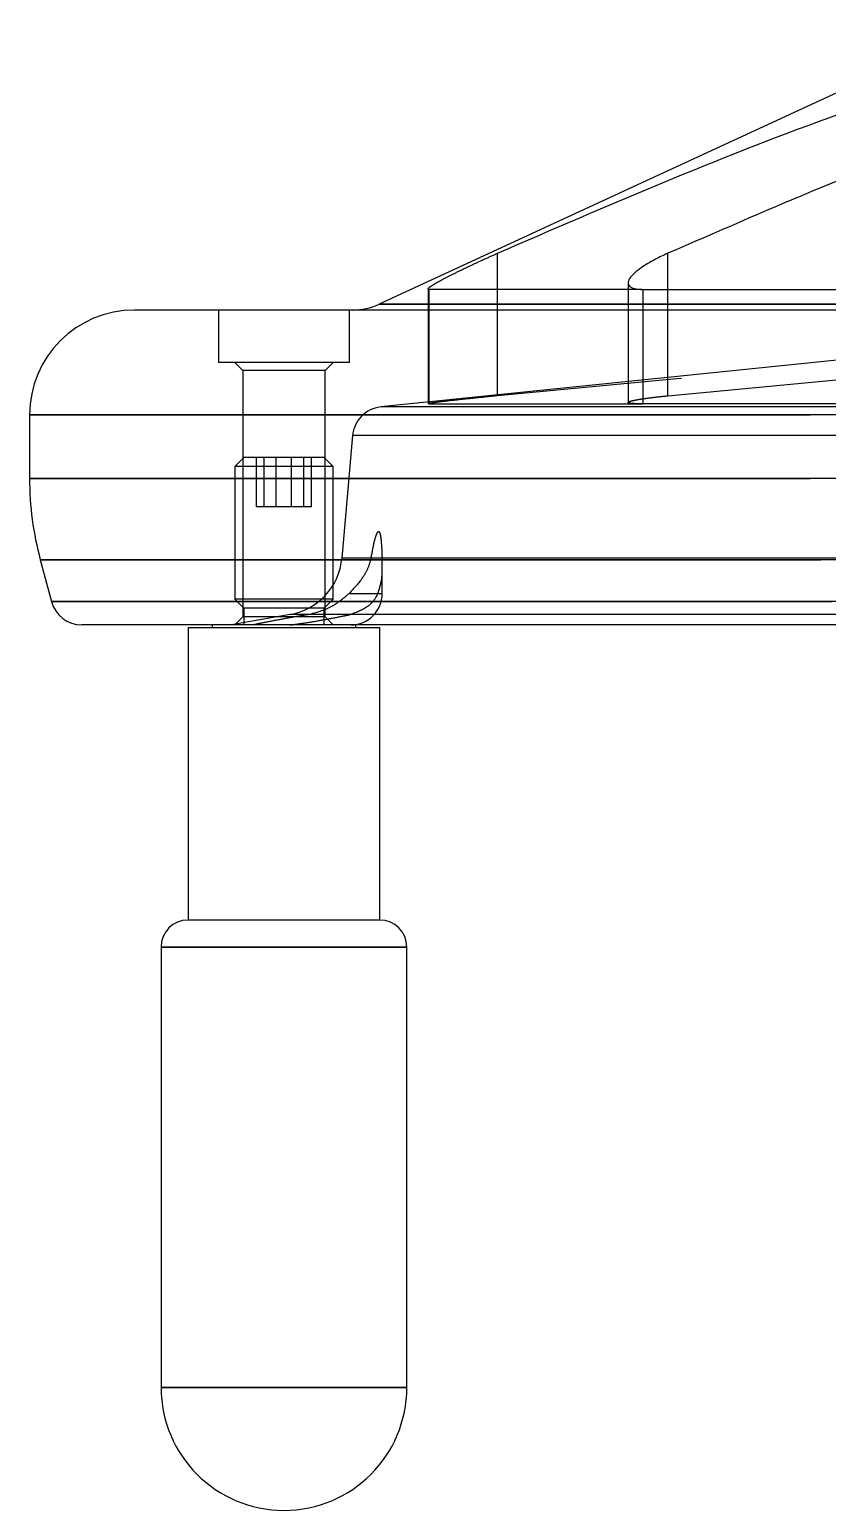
# Model space of a CAD drawing. Header units: metres. Extents: x 0 to 21025, y 0 to 14850.
# Drawn here: x 1958.6 to 2039.7, y 8840.4 to 8990.9 of the extents above; entities that cross this region are included whole.
import ezdxf

# ---------------------------------------------------------------- set-up
doc = ezdxf.new("R2010")
doc.units = ezdxf.units.M
doc.header["$LTSCALE"] = 25
doc.linetypes.add('HIDDEN2', pattern=[4.7625, 3.175, -1.5875])
doc.layers.add('SL4', color=4, linetype='Continuous')
doc.layers.add('ST1', color=7, linetype='HIDDEN2')

msp = doc.modelspace()

# ---------------------------------------------------------------- linework, layer by layer
at = {"layer": 'SL4'}
for p, q in [((2054.564, 8990.884), (1994.116, 8962.973)), ((2023.483, 8964.47), (2023.483, 8968.155)), ((2020.956, 8964.47), (2167.913, 8964.47)), ((2114.608, 8962.384), (1969.231, 8962.384)), ((2107.851, 8962.973), (1994.116, 8962.973)), ((1958.564, 8951.717), (1958.564, 8945.263)), ((2117.504, 8951.717), (1958.564, 8951.717)), ((2117.504, 8945.263), (1958.564, 8945.263)), ((1959.655, 8936.981), (1960.787, 8932.755)), ((2117.208, 8936.981), (1959.655, 8936.981)), ((2116.901, 8932.755), (1960.787, 8932.755)), ((2116.062, 8930.384), (1963.878, 8930.384)), ((1974.684, 8930.084), (1974.684, 8900.384)), ((1975.05, 8930.084), (1974.684, 8930.084)), ((1994.184, 8930.084), (1975.05, 8930.084)), ((1977.121, 8930.384), (1977.121, 8930.084)), ((1991.746, 8930.084), (1991.746, 8930.384)), ((1994.184, 8900.384), (1994.184, 8930.084)), ((1975.05, 8900.384), (1974.684, 8900.384)), ((1994.184, 8900.384), (1975.05, 8900.384)), ((1971.934, 8897.634), (1971.934, 8852.884)), ((1972.403, 8897.634), (1971.934, 8897.634)), ((1996.934, 8897.634), (1972.403, 8897.634)), ((1996.934, 8852.884), (1996.934, 8897.634)), ((1972.403, 8852.884), (1971.934, 8852.884)), ((1996.934, 8852.884), (1972.403, 8852.884))]:
    msp.add_line(p, q, dxfattribs=at)
for centre, radius, start, end in [((1969.231, 8951.717), 10.667, 90, 180), ((1991.433, 8968.784), 6.4, 270, 294.78402), ((1990.564, 8945.263), 32, 180, 195), ((1963.878, 8933.584), 3.2, 195, 270.00001), ((1974.684, 8897.634), 2.75, 90, 180), ((1994.184, 8897.634), 2.75, 0, 90), ((1984.434, 8852.884), 12.5, 180, 0)]:
    msp.add_arc(centre, radius, start, end, dxfattribs=at)
for points, knots in [([(2160.969, 8968.155), (2155.393, 8970.57), (2144.247, 8975.397), (2130.139, 8980.99), (2118.662, 8984.921), (2109.913, 8987.406), (2101.006, 8989.143), (2092.271, 8989.741), (2083.848, 8989.16), (2075.856, 8987.693), (2068.042, 8985.598), (2060.381, 8983.102), (2050.377, 8979.448), (2038.067, 8974.48), (2028.348, 8970.265), (2023.483, 8968.155)], [0, 0, 0, 0, 0.1255476, 0.2509397, 0.313675, 0.3766291, 0.439322, 0.5016777, 0.5580044, 0.614337, 0.6700862, 0.7256118, 0.7811274, 0.8904354, 1, 1, 1, 1]), ([(2023.483, 8968.155), (2023.048, 8967.953), (2022.177, 8967.551), (2021.083, 8966.911), (2020.214, 8966.286), (2019.631, 8965.702), (2019.378, 8965.191), (2019.504, 8964.792), (2020.001, 8964.522), (2020.637, 8964.487), (2020.956, 8964.47)], [0, 0, 0, 0, 0.12497535, 0.24996394, 0.37495648, 0.49983186, 0.62468107, 0.74951825, 0.87435316, 1, 1, 1, 1])]:
    msp.add_open_spline(points, degree=3, knots=knots, dxfattribs=at)
at = {"layer": 'ST1'}
for p, q in [((2006.16, 8953.666), (2006.16, 8968.155)), ((1999.096, 8964.537), (1999.096, 8952.842)), ((2020.867, 8964.47), (1999.215, 8964.47)), ((1999.215, 8952.847), (1999.215, 8964.47)), ((2019.436, 8965.142), (2019.436, 8952.842)), ((2020.956, 8952.847), (2020.956, 8964.47)), ((2023.483, 8953.666), (2023.483, 8964.47)), ((1977.767, 8962.384), (1977.767, 8957.05)), ((1991.1, 8957.05), (1991.1, 8962.384)), ((1994.116, 8962.973), (2173.012, 8962.973)), ((2061.064, 8959.384), (1994.278, 8952.531)), ((1986.244, 8957.05), (1977.767, 8957.05)), ((1979.434, 8957.05), (1980.246, 8956.238)), ((1991.1, 8957.05), (1986.244, 8957.05)), ((1988.622, 8956.238), (1989.434, 8957.05)), ((1985.571, 8956.238), (1980.246, 8956.238)), ((1980.246, 8956.238), (1980.246, 8931.196)), ((1988.622, 8956.238), (1985.571, 8956.238)), ((1988.622, 8931.196), (1988.622, 8956.238)), ((2172.825, 8952.531), (1994.303, 8952.531)), ((1999.215, 8952.847), (2020.956, 8952.847)), ((2167.913, 8952.847), (2020.956, 8952.847)), ((1958.564, 8951.717), (2208.564, 8951.717)), ((1991.417, 8949.627), (1990.328, 8937.18)), ((2175.706, 8949.627), (1991.437, 8949.627)), ((1980.354, 8947.384), (1979.434, 8946.464)), ((1980.507, 8947.384), (1980.354, 8947.384)), ((1988.514, 8947.384), (1980.507, 8947.384)), ((1981.636, 8942.384), (1981.636, 8947.384)), ((1982.419, 8942.384), (1982.419, 8947.384)), ((1983.65, 8942.384), (1983.65, 8947.384)), ((1985.217, 8942.384), (1985.217, 8947.384)), ((1986.448, 8942.384), (1986.448, 8947.384)), ((1987.232, 8942.384), (1987.232, 8947.384)), ((1989.434, 8946.464), (1988.514, 8947.384)), ((1979.621, 8946.464), (1979.434, 8946.464)), ((1979.434, 8946.464), (1979.434, 8933.004)), ((1989.434, 8946.464), (1979.621, 8946.464)), ((1989.434, 8933.004), (1989.434, 8946.464)), ((1958.564, 8945.263), (2208.564, 8945.263)), ((1982.419, 8942.384), (1981.636, 8942.384)), ((1985.217, 8942.384), (1982.419, 8942.384)), ((1987.232, 8942.384), (1985.217, 8942.384)), ((1959.655, 8936.981), (2207.474, 8936.981)), ((2176.8, 8937.18), (1990.33, 8937.18)), ((1994.434, 8933.584), (1994.434, 8936.148)), ((1960.787, 8932.755), (2206.342, 8932.755)), ((1979.621, 8933.004), (1979.434, 8933.004)), ((1979.434, 8933.004), (1980.354, 8932.084)), ((1989.434, 8933.004), (1979.621, 8933.004)), ((1988.514, 8932.084), (1989.434, 8933.004)), ((1991.061, 8933.584), (1994.433, 8933.584)), ((1985.064, 8931.435), (1979.1, 8930.384)), ((1980.246, 8931.196), (1979.434, 8930.384)), ((1985.571, 8931.196), (1980.246, 8931.196)), ((1980.507, 8932.084), (1980.354, 8932.084)), ((1980.354, 8932.084), (1980.354, 8930.384)), ((1988.514, 8932.084), (1980.507, 8932.084)), ((2182.033, 8931.435), (1985.076, 8931.435)), ((1988.622, 8931.196), (1985.571, 8931.196)), ((1988.514, 8930.384), (1988.514, 8932.084)), ((1989.434, 8930.384), (1988.622, 8931.196)), ((1971.934, 8897.634), (1996.934, 8897.634)), ((1971.934, 8852.884), (1996.934, 8852.884))]:
    msp.add_line(p, q, dxfattribs=at)
for centre, radius, start, end in [((1994.605, 8949.348), 3.2, 95.85818, 175), ((1983.953, 8937.738), 6.4, 280, 355), ((1991.234, 8933.584), 3.2, 270, 0)]:
    msp.add_arc(centre, radius, start, end, dxfattribs=at)
for points, knots in [([(2006.16, 8968.155), (2011.736, 8970.57), (2022.881, 8975.397), (2036.989, 8980.99), (2048.466, 8984.921), (2057.216, 8987.406), (2066.122, 8989.143), (2074.857, 8989.741), (2083.281, 8989.16), (2091.272, 8987.693), (2099.086, 8985.598), (2106.747, 8983.102), (2116.751, 8979.448), (2129.061, 8974.48), (2138.78, 8970.265), (2143.646, 8968.155)], [0, 0, 0, 0, 0.1255476, 0.2509397, 0.313675, 0.3766291, 0.439322, 0.5016777, 0.5580044, 0.614337, 0.6700862, 0.7256118, 0.7811274, 0.8904354, 1, 1, 1, 1]), ([(1999.132, 8964.537), (1999.121, 8964.543), (1999.062, 8964.573), (1999.359, 8964.797), (1999.994, 8965.188), (2000.954, 8965.701), (2002.118, 8966.285), (2003.421, 8966.911), (2004.798, 8967.551), (2005.706, 8967.953), (2006.16, 8968.155)], [0, 0, 0, 0, 0.032185, 0.1704018, 0.3086924, 0.4469888, 0.5852676, 0.7234724, 0.8615655, 1, 1, 1, 1]), ([(2143.646, 8953.666), (2137.933, 8954.216), (2126.507, 8955.315), (2109.351, 8956.818), (2092.158, 8958.052), (2074.908, 8958.603), (2057.656, 8958.052), (2040.46, 8956.819), (2023.302, 8955.316), (2011.874, 8954.216), (2006.16, 8953.666)], [0, 0, 0, 0, 0.1248794, 0.2497552, 0.3747174, 0.4999557, 0.6252115, 0.7501984, 0.8750981, 1, 1, 1, 1]), ([(2023.483, 8953.666), (2029.196, 8954.216), (2040.622, 8955.315), (2057.777, 8956.818), (2074.97, 8958.052), (2092.22, 8958.603), (2109.472, 8958.052), (2126.668, 8956.819), (2143.827, 8955.316), (2155.255, 8954.216), (2160.969, 8953.666)], [0, 0, 0, 0, 0.1248794, 0.2497552, 0.3747174, 0.4999557, 0.6252115, 0.7501984, 0.8750981, 1, 1, 1, 1]), ([(2006.16, 8953.666), (2005.694, 8953.62), (2004.761, 8953.528), (2003.328, 8953.38), (2001.988, 8953.237), (2000.822, 8953.106), (1999.898, 8952.994), (1999.316, 8952.913), (1999.06, 8952.868), (1999.115, 8952.862), (1999.124, 8952.861)], [0, 0, 0, 0, 0.1389184, 0.2781645, 0.4174173, 0.5563319, 0.6954079, 0.8344862, 0.973512, 1, 1, 1, 1]), ([(2020.956, 8952.847), (2020.654, 8952.851), (2020.05, 8952.857), (2019.542, 8952.912), (2019.374, 8952.995), (2019.58, 8953.106), (2020.138, 8953.237), (2021.015, 8953.38), (2022.143, 8953.528), (2023.037, 8953.62), (2023.483, 8953.666)], [0, 0, 0, 0, 0.1250388, 0.2500833, 0.3751299, 0.5001793, 0.6252048, 0.7502092, 0.8753774, 1, 1, 1, 1]), ([(1993.295, 8937.18), (1993.395, 8937.72), (1993.546, 8938.533), (1993.77, 8939.384), (1993.904, 8939.722), (1993.988, 8939.847), (1994.052, 8939.887), (1994.112, 8939.861), (1994.179, 8939.749), (1994.266, 8939.419), (1994.364, 8938.557), (1994.392, 8937.731), (1994.41, 8937.18)], [0, 0, 0, 0, 0.24625885, 0.37051981, 0.43307087, 0.46485088, 0.4966135, 0.52826047, 0.55994284, 0.62318279, 0.74878486, 1, 1, 1, 1]), ([(1993.295, 8937.18), (1993.189, 8936.808), (1992.978, 8936.065), (1992.28, 8934.876), (1991.549, 8934.101), (1991.061, 8933.584)], [0, 0, 0, 0, 0.2501708, 0.4999397, 1, 1, 1, 1]), ([(1993.997, 8933.584), (1994.159, 8934.099), (1994.402, 8934.874), (1994.444, 8936.062), (1994.422, 8936.807), (1994.41, 8937.18)], [0, 0, 0, 0, 0.4985484, 0.7488737, 1, 1, 1, 1]), ([(1986.942, 8931.435), (1987.734, 8931.653), (1988.923, 8931.981), (1990.249, 8932.874), (1990.79, 8933.347), (1991.061, 8933.584)], [0, 0, 0, 0, 0.4981963, 0.7484899, 1, 1, 1, 1]), ([(1993.997, 8933.584), (1993.875, 8933.348), (1993.63, 8932.877), (1992.748, 8931.983), (1991.809, 8931.654), (1991.183, 8931.435)], [0, 0, 0, 0, 0.2498894, 0.500122, 1, 1, 1, 1]), ([(1986.942, 8931.435), (1986.388, 8931.34), (1985.264, 8931.148), (1983.612, 8930.848), (1982.366, 8930.608), (1981.687, 8930.465), (1981.462, 8930.41), (1981.393, 8930.388), (1981.408, 8930.385), (1981.416, 8930.384)], [0, 0, 0, 0, 0.24581916, 0.49853942, 0.74797439, 0.87401873, 0.93689038, 0.96851501, 1, 1, 1, 1]), ([(1985.045, 8930.384), (1985.077, 8930.385), (1985.14, 8930.388), (1985.346, 8930.41), (1985.772, 8930.465), (1986.737, 8930.608), (1988.171, 8930.847), (1989.803, 8931.148), (1990.726, 8931.34), (1991.183, 8931.435)], [0, 0, 0, 0, 0.03170313, 0.06329876, 0.12577658, 0.25168261, 0.50113247, 0.75323904, 1, 1, 1, 1])]:
    msp.add_open_spline(points, degree=3, knots=knots, dxfattribs=at)

doc.saveas('drawing.dxf')
